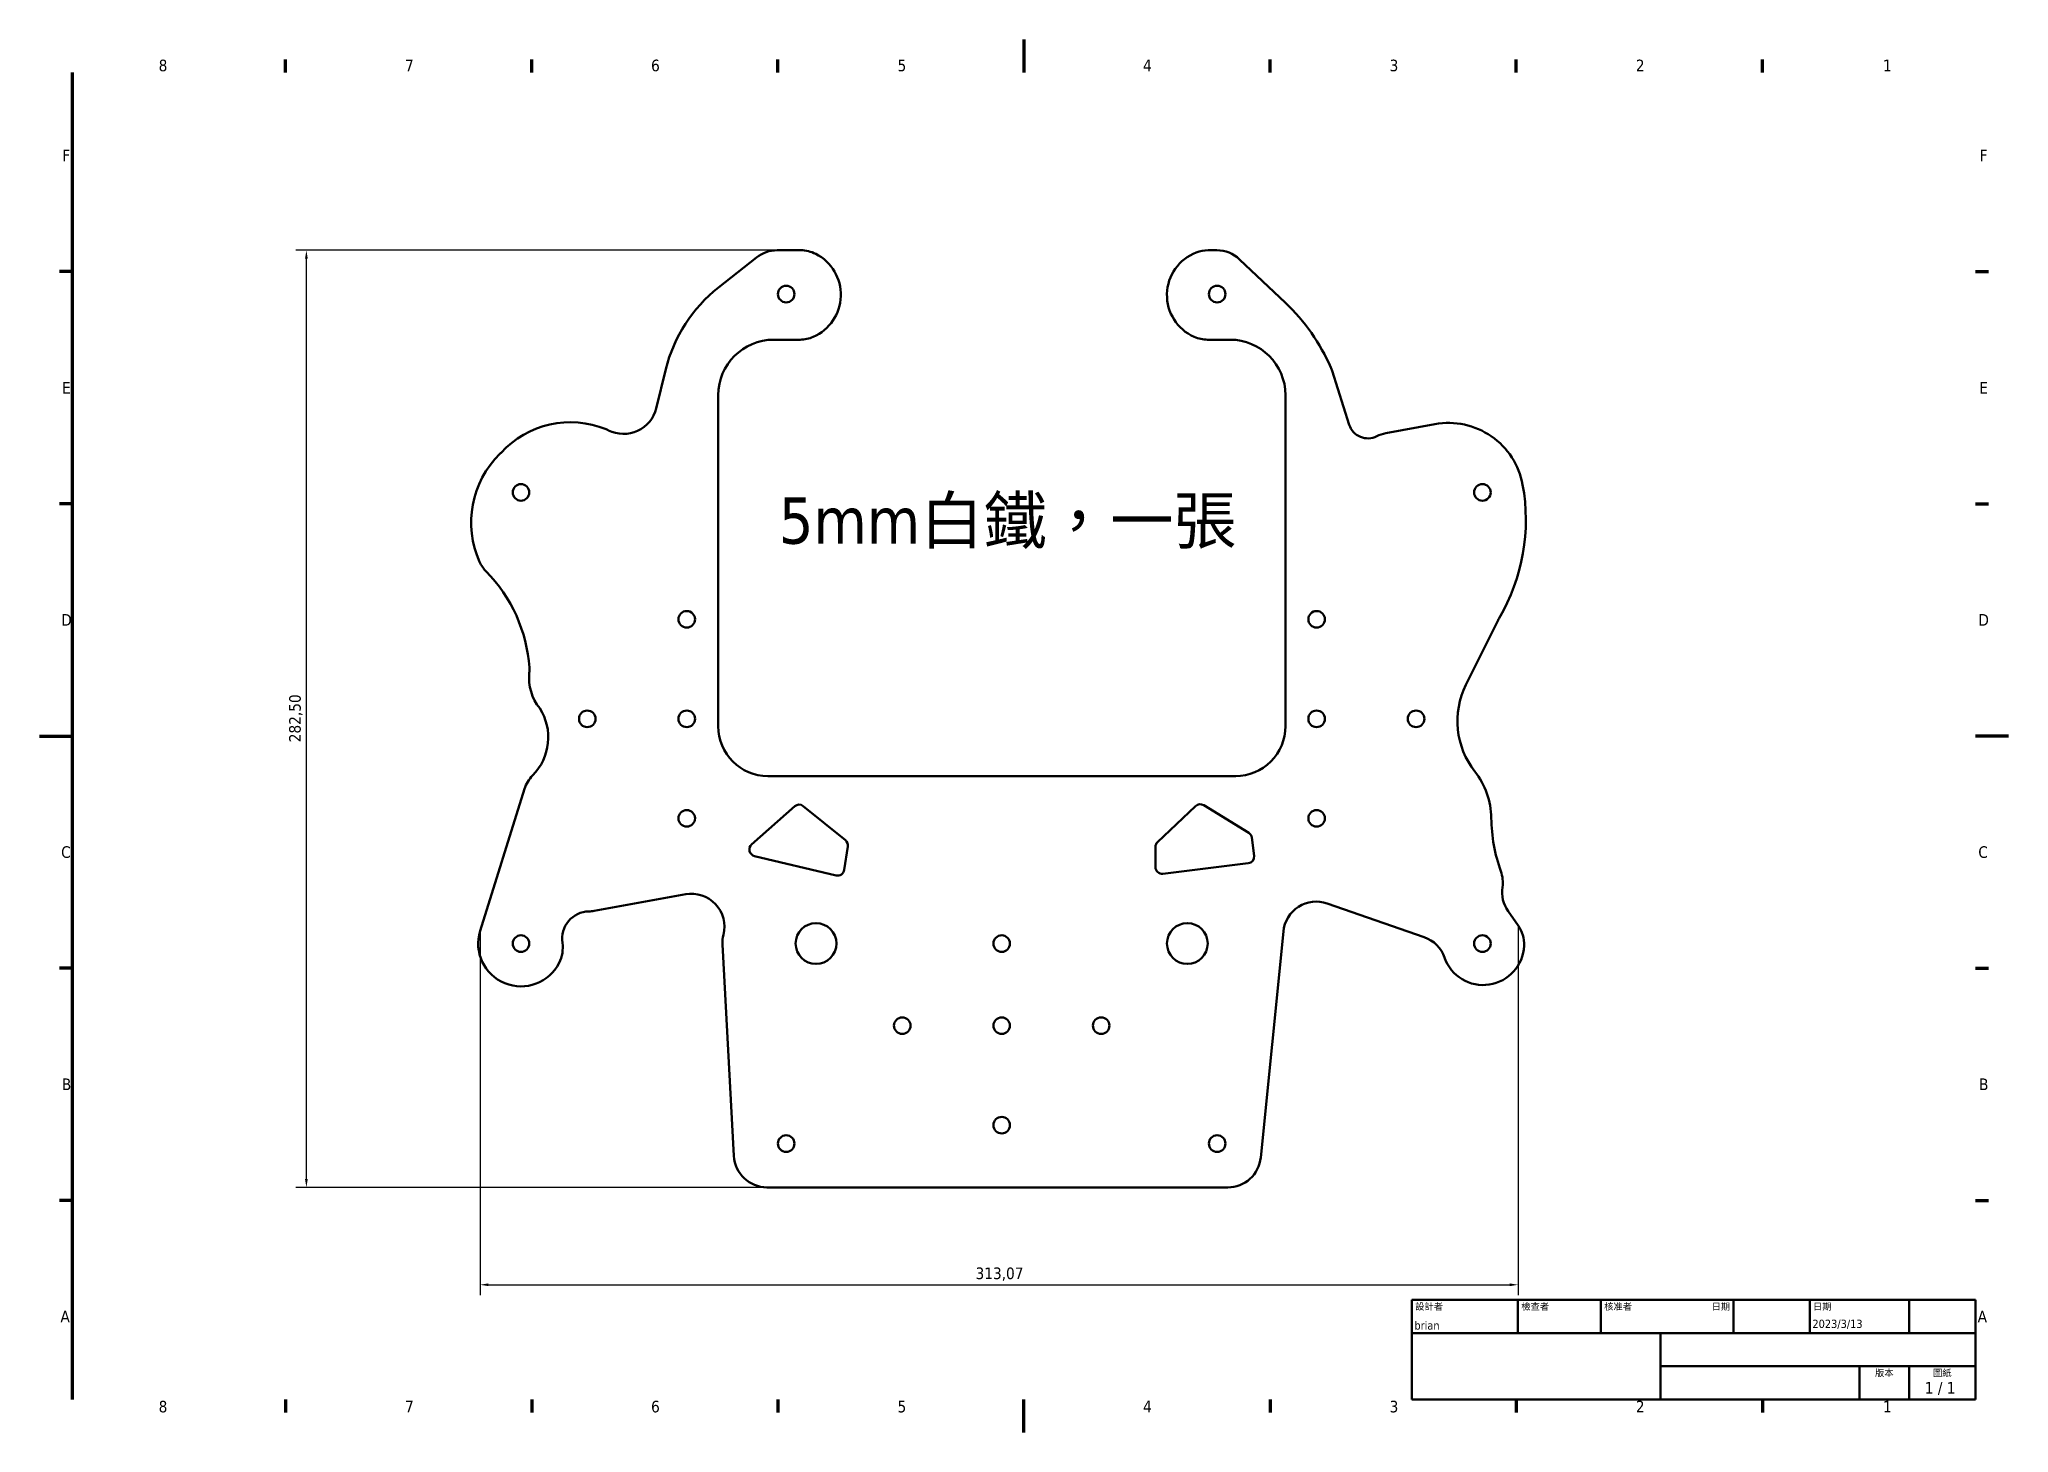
# Model space of a CAD drawing. Header units: millimetres. Extents: x 0 to 594, y 0 to 420.
import ezdxf
from ezdxf.enums import TextEntityAlignment as Align

# ---------------------------------------------------------------- set-up
doc = ezdxf.new("R2010")
doc.units = ezdxf.units.MM
for name, color, linetype, lineweight in [('可見 (ISO)', 7, 'Continuous', 50), ('圖框 (ISO)', 7, 'Continuous', 70), ('標註 (ISO)', 7, 'Continuous', 25), ('標題 (ISO)', 7, 'Continuous', 50), ('符號 (ISO)', 7, 'Continuous', 25)]:
    doc.layers.add(name, color=color, linetype=linetype, lineweight=lineweight)
doc.styles.add('文字型式39', font='tahoma.ttf')
doc.styles.add('文字型式41', font='tahoma.ttf')
doc.styles.add('註記文字 (ISO)', font='tahoma.ttf')
doc.dimstyles.new('預設 (ISO)', dxfattribs={"dimtxt": 3.5, "dimasz": 2.5, "dimexe": 3.175, "dimexo": 0, "dimgap": 0.762, "dimtad": 1, "dimrnd": 1e-08, "dimzin": 0, "dimtxsty": '註記文字 (ISO)', "dimcen": 0.09, "dimdle": 10, "dimclrd": 256, "dimclre": 256, "dimclrt": 256, "dimazin": 0, "dimtfac": 1.001486, "dimtmove": 0, "dimatfit": 3, "dimfxl": 0, "dimtolj": 1, "dimtzin": 0, "dimlwd": -1, "dimlwe": -1, "dimarcsym": 0})

# ---------------------------------------------------------------- blocks, each defined once
blk = doc.blocks.new('圖框 預設圖框')
at = {"layer": '圖框 (ISO)'}
for p, q in [((74.25, 410), (74.25, 413.9)), ((148.5, 410), (148.5, 413.9)), ((222.75, 410), (222.75, 413.9)), ((371.25, 410), (371.25, 413.9)), ((445.5, 410), (445.5, 413.9)), ((519.75, 410), (519.75, 413.9)), ((10, 350), (6.1, 350)), ((584, 350), (587.9, 350)), ((10, 280), (6.1, 280)), ((584, 280), (587.9, 280)), ((10, 140), (6.1, 140)), ((584, 140), (587.9, 140)), ((10, 70), (6.1, 70)), ((584, 70), (587.9, 70)), ((74.25, 10), (74.25, 6.1)), ((148.5, 10), (148.5, 6.1)), ((222.75, 10), (222.75, 6.1)), ((371.25, 10), (371.25, 6.1)), ((445.5, 10), (445.5, 6.1)), ((519.75, 10), (519.75, 6.1))]:
    blk.add_line(p, q, dxfattribs=at)
at = {"layer": '圖框 (ISO)', "flags": 128}
for points in [[(297, 420), (297, 410)], [(10, 10), (10, 410)], [(0, 210), (10, 210)], [(594, 210), (584, 210)], [(297, 0), (297, 10)]]:
    blk.add_lwpolyline(points, dxfattribs=at)
at = {"layer": '圖框 (ISO)', "char_height": 3.5, "attachment_point": 7, "style": '註記文字 (ISO)'}
for s, insert in [('8', (35.98, 410.32)), ('7', (110.29, 410.4)), ('6', (184.51, 410.33)), ('5', (258.85, 410.33)), ('4', (332.9, 410.4)), ('3', (407.29, 410.33)), ('2', (481.56, 410.4)), ('1', (556.09, 410.4)), ('F', (6.94, 383.25)), ('F', (585.24, 383.25)), ('E', (6.85, 313.25)), ('E', (585.15, 313.25)), ('D', (6.57, 243.25)), ('D', (584.87, 243.25)), ('C', (6.56, 173.19)), ('C', (584.86, 173.19)), ('B', (6.78, 103.25)), ('B', (585.08, 103.25)), ('A', (6.36, 33.25)), ('A', (584.66, 33.25)), ('8', (35.98, 6.02)), ('7', (110.29, 6.1)), ('6', (184.51, 6.03)), ('5', (258.85, 6.03)), ('4', (332.9, 6.1)), ('3', (407.29, 6.03)), ('2', (481.56, 6.1)), ('1', (556.09, 6.1))]:
    blk.add_mtext(s, dxfattribs=dict(at, insert=insert))
blk = doc.blocks.new('標題欄框 ISO')
at = {"layer": '標題 (ISO)'}
for p, q in [((270.07, 130), (100.07, 130)), ((100.07, 130), (100.07, 100)), ((132.07, 120), (132.07, 130)), ((157.07, 120), (157.07, 130)), ((197.07, 120), (197.07, 130)), ((220.07, 120), (220.07, 130)), ((250.07, 120), (250.07, 130)), ((270.07, 100), (270.07, 130)), ((100.07, 120), (270.07, 120)), ((175.07, 120), (175.07, 100)), ((270.07, 110), (175.07, 110)), ((235.07, 100), (235.07, 110)), ((250.07, 100), (250.07, 110)), ((100.07, 100), (270.07, 100))]:
    blk.add_line(p, q, dxfattribs=at)
at = {"layer": '標題 (ISO)', "style": '文字型式41'}
for s, p in [('設計者', (101.07, 129)), ('檢查者', (133.07, 129)), ('核准者', (158.07, 129)), ('日期', (221.07, 129))]:
    blk.add_text(s, height=2, dxfattribs=at).set_placement(p, align=Align.TOP_LEFT)
blk.add_text('日期', height=2, dxfattribs=at).set_placement((196.07, 129), align=Align.TOP_RIGHT)
for s, p in [('版本', (242.57, 109)), ('圖紙', (260.07, 109))]:
    blk.add_text(s, height=2, dxfattribs=at).set_placement(p, align=Align.TOP_CENTER)
at = {"layer": '標題 (ISO)', "style": '註記文字 (ISO)'}
blk.add_text('1 / 1 ', height=3.5, dxfattribs=at).set_placement((260.07, 103.5), align=Align.MIDDLE_CENTER)
at = {"layer": '標題 (ISO)', "style": '文字型式39'}
for tag, p in [('作者_001', (100.84, 121.05)), ('建立日期_001', (220.89, 121.54))]:
    blk.add_attdef(tag, p, '', height=2.5, dxfattribs=at)
for tag, p in [('檢查者', (133.07, 121)), ('工程核准者', (158.07, 121))]:
    blk.add_attdef(tag, text='', height=2.5, dxfattribs=at).set_placement(p, align=Align.BOTTOM_LEFT)
blk.add_attdef('工程核准日期', text='', height=2.5, dxfattribs=at).set_placement((196.07, 121), align=Align.BOTTOM_RIGHT)
at = {"layer": '標題 (ISO)', "style": '註記文字 (ISO)'}
for tag, p in [('標題', (222.57, 115)), ('公司', (137.41, 109.96)), ('版序號碼', (242.57, 103.5))]:
    blk.add_attdef(tag, text='', height=3.5, dxfattribs=at).set_placement(p, align=Align.MIDDLE_CENTER)
blk.add_attdef('零件號碼', text='', height=3.5, dxfattribs=at).set_placement((176.07, 105), align=Align.MIDDLE_LEFT)
blk = doc.blocks.new('*D5')
at = {"layer": 'Defpoints', "color": 0}
for p in [(132.95, 151.29), (446.02, 152.92), (446.02, 44.56)]:
    blk.add_point(p, dxfattribs=at)
at = {"layer": '標註 (ISO)'}
for p, q in [((132.95, 151.29), (132.95, 41.39)), ((446.02, 152.92), (446.02, 41.39)), ((135.45, 44.56), (443.52, 44.56))]:
    blk.add_line(p, q, dxfattribs=at)
for points in [[(135.45, 44.98), (135.45, 44.15), (132.95, 44.56)], [(443.52, 44.98), (443.52, 44.15), (446.02, 44.56)]]:
    blk.add_solid(points, dxfattribs=at)
at = {"layer": '標註 (ISO)', "insert": (282.39, 49.77), "char_height": 3.5, "attachment_point": 1, "style": '註記文字 (ISO)'}
blk.add_mtext('\\A1;313,07', dxfattribs=at)
blk = doc.blocks.new('*D6')
at = {"layer": 'Defpoints', "color": 0}
for p in [(80.54, 356.43), (222.54, 356.43), (219.48, 73.93)]:
    blk.add_point(p, dxfattribs=at)
at = {"layer": '標註 (ISO)'}
for p, q in [((222.54, 356.43), (77.37, 356.43)), ((80.54, 76.43), (80.54, 353.93)), ((219.48, 73.93), (77.37, 73.93))]:
    blk.add_line(p, q, dxfattribs=at)
for points in [[(80.13, 353.93), (80.96, 353.93), (80.54, 356.43)], [(80.13, 76.43), (80.96, 76.43), (80.54, 73.93)]]:
    blk.add_solid(points, dxfattribs=at)
at = {"layer": '標註 (ISO)', "insert": (75.33, 208.11), "char_height": 3.5, "attachment_point": 1, "rotation": 90, "style": '註記文字 (ISO)'}
blk.add_mtext('\\A1;282,50', dxfattribs=at)

msp = doc.modelspace()

# ---------------------------------------------------------------- linework, layer by layer
at = {"layer": '可見 (ISO)'}
for p, q in [((229.657, 356.43), (222.543, 356.43)), ((355.148, 356.43), (352.538, 356.43)), ((216.349, 354.282), (204.834, 345.199)), ((375.87, 340.556), (362.031, 353.685)), ((221.503, 329.48), (229.442, 329.48)), ((352.361, 329.48), (359.137, 329.48)), ((188.967, 320.585), (186.049, 308.776)), ((395.115, 303.842), (389.944, 320.098)), ((204.773, 212.93), (204.773, 312.75)), ((375.87, 312.747), (375.87, 212.93)), ((420.961, 304.002), (406.118, 301.274)), ((430.308, 225.434), (440.004, 244.938)), ((360.87, 197.93), (219.773, 197.93)), ((146.354, 194.058), (132.948, 151.292)), ((214.832, 177.256), (227.835, 188.803)), ((230.422, 188.861), (243.134, 178.561)), ((337.284, 178.029), (348.78, 188.88)), ((351.196, 189.133), (364.8, 180.822)), ((365.743, 179.357), (366.412, 173.855)), ((240.326, 167.99), (215.7, 173.815)), ((243.852, 176.703), (242.763, 169.632)), ((336.656, 170.478), (336.656, 176.574)), ((364.668, 171.628), (338.898, 168.492)), ((167.388, 157.285), (194.952, 162.279)), ((388.484, 159.532), (417.731, 149.334)), ((446.023, 152.917), (443.032, 157.172)), ((368.406, 82.933), (375.241, 151.087)), ((206.029, 147.106), (209.493, 83.387)), ((219.478, 73.93), (358.456, 73.93))]:
    msp.add_line(p, q, dxfattribs=at)
for centre, radius in [((225.27, 343.23), 2.5), ((355.27, 343.23), 2.5), ((145.27, 283.43), 2.5), ((435.27, 283.43), 2.5), ((195.27, 245.18), 2.5), ((385.27, 245.18), 2.5), ((165.27, 215.18), 2.5), ((195.27, 215.18), 2.5), ((385.27, 215.18), 2.5), ((415.27, 215.18), 2.5), ((195.27, 185.18), 2.5), ((385.27, 185.18), 2.5), ((145.27, 147.43), 2.5), ((234.27, 147.43), 6.15), ((290.27, 147.43), 2.5), ((346.27, 147.43), 6.15), ((435.27, 147.43), 2.5), ((260.27, 122.68), 2.5), ((290.27, 122.68), 2.5), ((320.27, 122.68), 2.5), ((290.27, 92.68), 2.5), ((225.27, 87.13), 2.5), ((355.27, 87.13), 2.5)]:
    msp.add_circle(centre, radius, dxfattribs=at)
for centre, radius, start, end in [((222.543, 346.43), 10, 90, 128.265883), ((229.657, 346.43), 10, 63.100083, 90), ((352.538, 346.43), 10, 90, 110.900514), ((355.148, 346.43), 10, 46.509025, 90), ((227.92, 343.006), 13.84, 293.358786, 63.100083), ((353.879, 342.919), 13.759, 110.900514, 246.185119), ((232.791, 309.756), 45.141, 128.265883, 166.120186), ((334.332, 296.77), 60.354, 23.770537, 46.509025), ((221.503, 312.75), 16.73, 89.999839, 179.999705), ((229.442, 339.48), 10, 270.000002, 293.358786), ((352.361, 339.48), 10, 246.185119, 270.000002), ((359.137, 312.747), 16.733, 0, 90), ((380.414, 317.067), 10, 17.643818, 23.770537), ((160.185, 276.079), 28.497, 67.767954, 137.299954), ((176.205, 311.208), 10.14, 243.390006, 346.120186), ((400.744, 305.632), 5.907, 197.643818, 296.83931), ((425.067, 281.659), 22.717, 10.411487, 100.414898), ((167.184, 293.202), 10, 63.390006, 67.767954), ((407.926, 291.438), 10, 100.414898, 116.83931), ((159.255, 274.379), 29.012, 134.537645, 204.175668), ((131.893, 302.187), 10, 314.537645, 317.299954), ((389.774, 275.174), 58.601, 329.625742, 10.411487), ((141.911, 266.593), 10, 204.175668, 224.550712), ((102.252, 227.552), 45.651, 3.917256, 44.550712), ((448.959, 240.486), 10, 149.625742, 153.565819), ((162.473, 227.552), 14.773, 174.358023, 218.493081), ((137.82, 229.987), 10, 354.358023, 3.917256), ((452.301, 214.5), 24.561, 153.565819, 218.259074), ((137.243, 209.55), 16.259, 315.262391, 32.796805), ((219.773, 212.93), 15, 180, 270), ((360.87, 212.93), 15, 270, 0.000001), ((155.896, 191.067), 10, 135.262391, 162.595991), ((414.924, 185.025), 23.04, 0.580082, 38.259074), ((229.163, 187.307), 2, 50.983656, 131.603883), ((350.153, 187.426), 2, 58.578993, 133.347493), ((486.914, 185.754), 48.954, 180.580082, 199.745346), ((241.875, 177.007), 2, 351.246273, 50.983656), ((363.757, 179.115), 2, 6.938531, 58.578993), ((216.16, 175.761), 2, 131.603883, 256.693762), ((338.656, 176.574), 2, 133.347493, 180), ((364.427, 173.614), 2, 276.938531, 6.938531), ((240.787, 169.937), 2, 256.693762, 351.246273), ((338.656, 170.478), 2, 180, 276.938531), ((431.426, 165.837), 10, 351.622385, 19.745346), ((196.718, 152.533), 9.905, 345.798057, 100.270283), ((451.213, 162.923), 10, 171.622385, 215.104465), ((165.887, 148.899), 8.228, 90.884244, 188.778169), ((165.605, 167.124), 10, 270.884244, 280.270283), ((385.191, 150.089), 10, 70.776896, 174.273505), ((145.271, 147.43), 12.914, 162.595991, 333.218907), ((216.014, 147.649), 10, 165.798057, 183.111748), ((414.438, 139.891), 10, 19.263206, 70.776896), ((437.842, 147.166), 10, 357.747042, 35.104465), ((147.872, 146.117), 10, 333.218907, 8.778169), ((435.516, 147.257), 12.328, 199.263206, 357.747042), ((219.478, 83.93), 10, 183.111748, 270), ((358.456, 83.93), 10, 270, 354.273505)]:
    msp.add_arc(centre, radius, start, end, dxfattribs=at)

# ---------------------------------------------------------------- block references
msp.add_blockref('圖框 預設圖框', (0, 0))
msp.add_blockref('標題欄框 ISO', (313.929, -90)).add_auto_attribs({'作者_001': 'brian', '建立日期_001': '2023/3/13'})

# ---------------------------------------------------------------- texts
at = {"layer": '符號 (ISO)', "insert": (222.995, 281.984), "char_height": 14, "width": 139.10373, "attachment_point": 1, "style": '註記文字 (ISO)'}
msp.add_mtext('\\fTahoma|b0|i0;\\H14.0000;5mm白鐵，一張', dxfattribs=at)

# ---------------------------------------------------------------- dimensions: what is measured, and where the dimension line sits
at = {"layer": '標註 (ISO)'}
for base, p1, p2, angle, picture, middle in [((80.543, 356.43), (219.478, 73.93), (222.543, 356.43), 90, '*D6', (80.543, 215.18)), ((446.0233, 44.5621), (132.9484, 151.2923), (446.0233, 152.9166), 180, '*D5', (289.4858, 44.5621))]:
    dim = msp.add_linear_dim(base=base, p1=p1, p2=p2, angle=angle, dimstyle='預設 (ISO)', override={"dimgap": 0.762, "dimdec": 2, "dimtol": 0, "dimlim": 0, "dimtp": 0, "dimtm": 0, "dimtdec": 2, "dimtofl": 0, "dimatfit": 1}, dxfattribs=at)
    dim.commit()
    dim.dimension.update_dxf_attribs({"geometry": picture, "text_midpoint": middle, "dimtype": 160})

doc.saveas('drawing.dxf')
